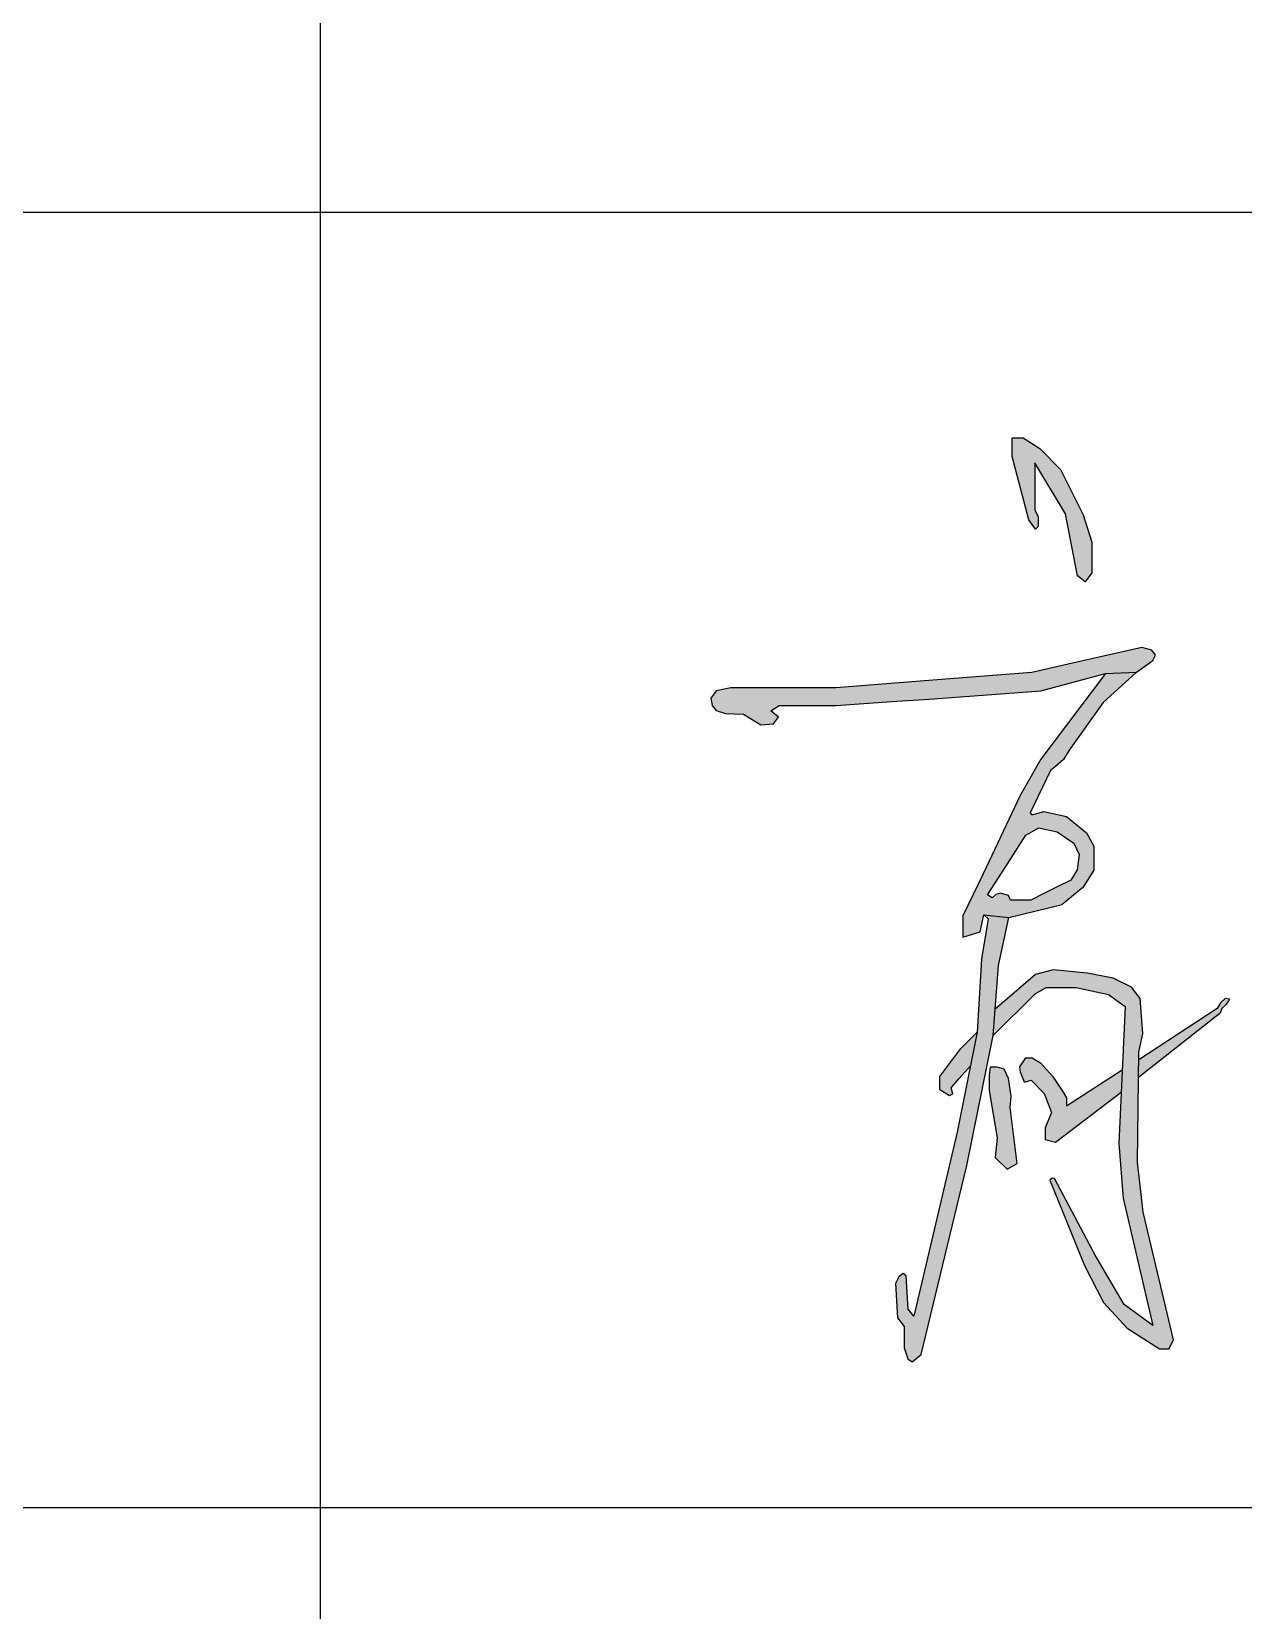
# Model space of a CAD drawing. Extents: x 1162612 to 1711260, y -157368 to 197905.
# Drawn here: x 1689918 to 1690947, y -133665 to -132325 of the extents above; entities that cross this region are included whole.
import ezdxf

# ---------------------------------------------------------------- set-up
doc = ezdxf.new("R2010")
doc.units = 0
doc.header["$LTSCALE"] = 1000
doc.header["$MEASUREMENT"] = 0
doc.layers.get('0').update_dxf_attribs({"linetype": 'CONTINUOUS'})
doc.layers.add('PUB_TITLE', color=4, linetype='CONTINUOUS')

msp = doc.modelspace()

# ---------------------------------------------------------------- hatches: boundary and pattern name
h = msp.add_hatch(color=256)
h.paths.add_polyline_path([(1690773.8, -132678.7), (1690759.9, -132669.5), (1690750.5, -132669.5), (1690750.5, -132685.3), (1690764.6, -132739.3), (1690770.3, -132747), (1690772.6, -132745), (1690772.6, -132741.9), (1690772.6, -132736.3), (1690769.6, -132730.9), (1690769.6, -132719.4), (1690769.6, -132690.8), (1690795.6, -132734.1), (1690806, -132786.8), (1690812.3, -132791.8), (1690818.2, -132784.3), (1690818.2, -132758.3), (1690810.7, -132735), (1690791.4, -132696.5)])
h.paths.add_polyline_path([(1690829.6, -132869.6), (1690855.9, -132868.5), (1690869.9, -132858.7), (1690872, -132854), (1690869.1, -132849.9), (1690860.6, -132847.5), (1690828, -132854.9), (1690801.7, -132860.9), (1690767, -132868.9), (1690697.5, -132874.3), (1690600.8, -132881.8), (1690511.7, -132881.8), (1690499.2, -132884.3), (1690494.6, -132890.7), (1690495.7, -132897), (1690499.1, -132901.1), (1690507, -132903.6), (1690522.3, -132904.3), (1690537.2, -132913.3), (1690547.9, -132912.5), (1690552.1, -132906.7), (1690545.5, -132901.5), (1690552.6, -132897), (1690601, -132897), (1690648.1, -132893.6), (1690679.9, -132891.4), (1690774.7, -132884.5)])
h.paths.add_polyline_path([(1690783, -132952.2), (1690787.1, -132948.7), (1690794.1, -132942.8), (1690798.7, -132934.8), (1690827.7, -132894.2), (1690855.9, -132868.5), (1690829.6, -132869.6), (1690774.9, -132942.5), (1690757.3, -132973.3), (1690725.7, -133039.7), (1690708.6, -133075.6), (1690708.6, -133093.6), (1690723.3, -133089.2), (1690726.4, -133074.5), (1690747.7, -133077), (1690792.8, -133065.9), (1690810.3, -133051.5), (1690819.9, -133036.7), (1690819.9, -133016.3), (1690813.5, -133005.1), (1690796.7, -132991.2), (1690777.4, -132986.8), (1690767.2, -132989.8), (1690765.8, -132987.9)])
h.paths.add_polyline_path([(1690773.1, -133000.7), (1690788.7, -133004.1), (1690802.9, -133013.8), (1690807.4, -133023.4), (1690805.5, -133036.5), (1690800.3, -133045.1), (1690789.1, -133050.7), (1690777.3, -133056.6), (1690766.2, -133062.2), (1690749, -133062.2), (1690747.4, -133058.1), (1690740.6, -133056.1), (1690736.5, -133057.5), (1690733.6, -133060.2), (1690729.6, -133057.6), (1690745, -133033.6), (1690762.1, -133006.9)], flags=16)
h.paths.add_polyline_path([(1690738.8, -133117.7), (1690747.7, -133077), (1690726.4, -133074.5), (1690730.1, -133078.1), (1690724.5, -133112.4), (1690720.8, -133174.4), (1690703.7, -133259.1), (1690667.1, -133415.4), (1690662.2, -133409.4), (1690660.5, -133381.1), (1690657.9, -133379.3), (1690654.1, -133381.9), (1690651.3, -133387.6), (1690653.2, -133416.9), (1690658.8, -133424.2), (1690658.8, -133442.2), (1690662, -133451.7), (1690665.6, -133454.2), (1690673.1, -133448), (1690712.1, -133287.4), (1690734.4, -133177)])
h.paths.add_polyline_path([(1690836.2, -133128.3), (1690814, -133124.3), (1690785.3, -133121.3), (1690770.3, -133125.4), (1690736, -133154.8), (1690734.4, -133177), (1690770.1, -133141.7), (1690779.2, -133136.3), (1690804.8, -133136.3), (1690832.1, -133142.2), (1690846.3, -133152.5), (1690841.1, -133268.9), (1690844.7, -133315.2), (1690869.9, -133423.3), (1690845.4, -133405.4), (1690820.9, -133363.7), (1690786.4, -133298.4), (1690784.3, -133298.2), (1690782.4, -133299.9), (1690811.9, -133372.3), (1690827.9, -133403.7), (1690848.1, -133425.5), (1690875.5, -133443.3), (1690883.4, -133443.3), (1690887.5, -133435.6), (1690861.5, -133327.1), (1690856.7, -133284.6), (1690858, -133191.3), (1690861.3, -133175.3), (1690859.1, -133145.8), (1690851.7, -133136)])
h.paths.add_polyline_path([(1690720.8, -133174.4), (1690706.9, -133188), (1690689.1, -133211.9), (1690689.1, -133222.9), (1690697.2, -133228), (1690700.2, -133226.7), (1690698.6, -133221.4), (1690705.2, -133214), (1690715.1, -133202.8)], flags=17)
h.paths.add_polyline_path([(1690843.1, -133225.1), (1690843.9, -133206.3), (1690796.7, -133236.9), (1690796.7, -133230.1), (1690793.6, -133225.3), (1690784.8, -133211.7), (1690774.5, -133200.4), (1690767.4, -133196.1), (1690762, -133196.1), (1690756.9, -133203.7), (1690757.4, -133208.3), (1690760.9, -133216.8), (1690766.6, -133214.9), (1690777.7, -133226.3), (1690783.9, -133242.6), (1690778.4, -133255.4), (1690778.4, -133265.3), (1690787.3, -133267.7)], flags=17)
h.paths.add_polyline_path([(1690748.8, -133238.1), (1690749.5, -133228.5), (1690747.3, -133213.6), (1690743.6, -133205.6), (1690737.6, -133203.9), (1690731.9, -133203.9), (1690730.8, -133210.8), (1690730.8, -133223.7), (1690737.6, -133264), (1690736.1, -133280.8), (1690746.1, -133290.5), (1690754.7, -133285.8)])
h.paths.add_polyline_path([(1690927.1, -133158.1), (1690928.3, -133154.3), (1690932.1, -133150.8), (1690934.8, -133146.3), (1690931.3, -133145.8), (1690927.2, -133149.5), (1690924.4, -133154.3), (1690857.9, -133197.8), (1690857.7, -133212.7)])
for color, points in [(250, [(1690773.8, -132678.7), (1690759.9, -132669.5), (1690750.5, -132669.5), (1690750.5, -132685.3), (1690764.6, -132739.3), (1690770.3, -132747), (1690772.6, -132745), (1690772.6, -132741.9), (1690772.6, -132736.3), (1690769.6, -132730.9), (1690769.6, -132719.4), (1690769.6, -132690.8), (1690795.6, -132734.1), (1690806, -132786.8), (1690812.3, -132791.8), (1690818.2, -132784.3), (1690818.2, -132758.3), (1690810.7, -132735), (1690791.4, -132696.5)]), (256, [(1690494.6, -132890.7), (1690495.7, -132897), (1690499.1, -132901.1), (1690507, -132903.6), (1690522.3, -132904.3), (1690537.2, -132913.3), (1690547.9, -132912.5), (1690552.1, -132906.7), (1690545.5, -132901.5), (1690552.6, -132897), (1690601, -132897), (1690648.1, -132893.6), (1690679.9, -132891.4), (1690774.7, -132884.5), (1690829.6, -132869.6), (1690855.9, -132868.5), (1690869.9, -132858.7), (1690872, -132854), (1690869.1, -132849.9), (1690860.6, -132847.5), (1690828, -132854.9), (1690801.7, -132860.9), (1690767, -132868.9), (1690697.5, -132874.3), (1690600.8, -132881.8), (1690511.7, -132881.8), (1690499.2, -132884.3)]), (256, [(1690857.9, -133197.8), (1690857.7, -133212.7), (1690927.1, -133158.1), (1690928.3, -133154.3), (1690932.1, -133150.8), (1690934.8, -133146.3), (1690931.3, -133145.8), (1690927.2, -133149.5), (1690924.4, -133154.3)])]:
    msp.add_hatch(color=color).paths.add_polyline_path(points)
h = msp.add_hatch(color=250)
h.paths.add_polyline_path([(1690679.9, -132891.4), (1690774.7, -132884.5), (1690829.6, -132869.6), (1690855.9, -132868.5), (1690869.9, -132858.7), (1690872, -132854), (1690869.1, -132849.9), (1690860.6, -132847.5), (1690828, -132854.9), (1690801.7, -132860.9), (1690767, -132868.9), (1690697.5, -132874.3), (1690600.8, -132881.8), (1690511.7, -132881.8), (1690499.2, -132884.3), (1690494.6, -132890.7), (1690495.7, -132897), (1690499.1, -132901.1), (1690507, -132903.6), (1690522.3, -132904.3), (1690537.2, -132913.3), (1690547.9, -132912.5), (1690552.1, -132906.7), (1690545.5, -132901.5), (1690552.6, -132897), (1690601, -132897), (1690648.1, -132893.6)])
h.paths.add_polyline_path([(1690827.7, -132894.2), (1690855.9, -132868.5), (1690829.6, -132869.6), (1690774.9, -132942.5), (1690757.3, -132973.3), (1690725.7, -133039.7), (1690708.6, -133075.6), (1690708.6, -133093.6), (1690723.3, -133089.2), (1690726.4, -133074.5), (1690747.7, -133077), (1690792.8, -133065.9), (1690810.3, -133051.5), (1690819.9, -133036.7), (1690819.9, -133016.3), (1690813.5, -133005.1), (1690796.7, -132991.2), (1690777.4, -132986.8), (1690767.2, -132989.8), (1690765.8, -132987.9), (1690783, -132952.2), (1690787.1, -132948.7), (1690794.1, -132942.8), (1690798.7, -132934.8)])
h.paths.add_polyline_path([(1690788.7, -133004.1), (1690802.9, -133013.8), (1690807.4, -133023.4), (1690805.5, -133036.5), (1690800.3, -133045.1), (1690789.1, -133050.7), (1690777.3, -133056.6), (1690766.2, -133062.2), (1690749, -133062.2), (1690747.4, -133058.1), (1690740.6, -133056.1), (1690736.5, -133057.5), (1690733.6, -133060.2), (1690729.6, -133057.6), (1690745, -133033.6), (1690762.1, -133006.9), (1690773.1, -133000.7)], flags=16)
h.paths.add_polyline_path([(1690747.7, -133077), (1690726.4, -133074.5), (1690730.1, -133078.1), (1690724.5, -133112.4), (1690720.8, -133174.4), (1690703.7, -133259.1), (1690667.1, -133415.4), (1690662.2, -133409.4), (1690660.5, -133381.1), (1690657.9, -133379.3), (1690654.1, -133381.9), (1690651.3, -133387.6), (1690653.2, -133416.9), (1690658.8, -133424.2), (1690658.8, -133442.2), (1690662, -133451.7), (1690665.6, -133454.2), (1690673.1, -133448), (1690712.1, -133287.4), (1690734.4, -133177), (1690738.8, -133117.7)])
h.paths.add_polyline_path([(1690720.8, -133174.4), (1690706.9, -133188), (1690689.1, -133211.9), (1690689.1, -133222.9), (1690697.2, -133228), (1690700.2, -133226.7), (1690698.6, -133221.4), (1690705.2, -133214), (1690715.1, -133202.8)], flags=17)
h.paths.add_polyline_path([(1690836.2, -133128.3), (1690814, -133124.3), (1690785.3, -133121.3), (1690770.3, -133125.4), (1690736, -133154.8), (1690734.4, -133177), (1690770.1, -133141.7), (1690779.2, -133136.3), (1690804.8, -133136.3), (1690832.1, -133142.2), (1690846.3, -133152.5), (1690841.1, -133268.9), (1690844.7, -133315.2), (1690869.9, -133423.3), (1690845.4, -133405.4), (1690820.9, -133363.7), (1690786.4, -133298.4), (1690784.3, -133298.2), (1690782.4, -133299.9), (1690811.9, -133372.3), (1690827.9, -133403.7), (1690848.1, -133425.5), (1690875.5, -133443.3), (1690883.4, -133443.3), (1690887.5, -133435.6), (1690861.5, -133327.1), (1690856.7, -133284.6), (1690858, -133191.3), (1690861.3, -133175.3), (1690859.1, -133145.8), (1690851.7, -133136)])
h.paths.add_polyline_path([(1690793.6, -133225.3), (1690784.8, -133211.7), (1690774.5, -133200.4), (1690767.4, -133196.1), (1690762, -133196.1), (1690756.9, -133203.7), (1690757.4, -133208.3), (1690760.9, -133216.8), (1690766.6, -133214.9), (1690777.7, -133226.3), (1690783.9, -133242.6), (1690778.4, -133255.4), (1690778.4, -133265.3), (1690787.3, -133267.7), (1690843.1, -133225.1), (1690843.9, -133206.3), (1690796.7, -133236.9), (1690796.7, -133230.1)], flags=17)
h.paths.add_polyline_path([(1690927.1, -133158.1), (1690928.3, -133154.3), (1690932.1, -133150.8), (1690934.8, -133146.3), (1690931.3, -133145.8), (1690927.2, -133149.5), (1690924.4, -133154.3), (1690857.9, -133197.8), (1690857.7, -133212.7)])
h.paths.add_polyline_path([(1690749.5, -133228.5), (1690747.3, -133213.6), (1690743.6, -133205.6), (1690737.6, -133203.9), (1690731.9, -133203.9), (1690730.8, -133210.8), (1690730.8, -133223.7), (1690737.6, -133264), (1690736.1, -133280.8), (1690746.1, -133290.5), (1690754.7, -133285.8), (1690748.8, -133238.1)])
h = msp.add_hatch(color=256)
h.paths.add_polyline_path([(1690765.8, -132987.9), (1690783, -132952.2), (1690787.1, -132948.7), (1690794.1, -132942.8), (1690798.7, -132934.8), (1690827.7, -132894.2), (1690855.9, -132868.5), (1690829.6, -132869.6), (1690774.9, -132942.5), (1690757.3, -132973.3), (1690725.7, -133039.7), (1690708.6, -133075.6), (1690708.6, -133093.6), (1690723.3, -133089.2), (1690726.4, -133074.5), (1690747.7, -133077), (1690792.8, -133065.9), (1690810.3, -133051.5), (1690819.9, -133036.7), (1690819.9, -133016.3), (1690813.5, -133005.1), (1690796.7, -132991.2), (1690777.4, -132986.8), (1690767.2, -132989.8)])
h.paths.add_polyline_path([(1690773.1, -133000.7), (1690788.7, -133004.1), (1690802.9, -133013.8), (1690807.4, -133023.4), (1690805.5, -133036.5), (1690800.3, -133045.1), (1690789.1, -133050.7), (1690777.3, -133056.6), (1690766.2, -133062.2), (1690749, -133062.2), (1690747.4, -133058.1), (1690740.6, -133056.1), (1690736.5, -133057.5), (1690733.6, -133060.2), (1690729.6, -133057.6), (1690745, -133033.6), (1690762.1, -133006.9)], flags=16)
h.paths.add_polyline_path([(1690747.7, -133077), (1690726.4, -133074.5), (1690730.1, -133078.1), (1690724.5, -133112.4), (1690720.8, -133174.4), (1690703.7, -133259.1), (1690667.1, -133415.4), (1690662.2, -133409.4), (1690660.5, -133381.1), (1690657.9, -133379.3), (1690654.1, -133381.9), (1690651.3, -133387.6), (1690653.2, -133416.9), (1690658.8, -133424.2), (1690658.8, -133442.2), (1690662, -133451.7), (1690665.6, -133454.2), (1690673.1, -133448), (1690712.1, -133287.4), (1690734.4, -133177), (1690738.8, -133117.7)])
h.paths.add_polyline_path([(1690770.1, -133141.7), (1690779.2, -133136.3), (1690804.8, -133136.3), (1690832.1, -133142.2), (1690846.3, -133152.5), (1690841.1, -133268.9), (1690844.7, -133315.2), (1690869.9, -133423.3), (1690845.4, -133405.4), (1690820.9, -133363.7), (1690786.4, -133298.4), (1690784.3, -133298.2), (1690782.4, -133299.9), (1690811.9, -133372.3), (1690827.9, -133403.7), (1690848.1, -133425.5), (1690875.5, -133443.3), (1690883.4, -133443.3), (1690887.5, -133435.6), (1690861.5, -133327.1), (1690856.7, -133284.6), (1690858, -133191.3), (1690861.3, -133175.3), (1690859.1, -133145.8), (1690851.7, -133136), (1690836.2, -133128.3), (1690814, -133124.3), (1690785.3, -133121.3), (1690770.3, -133125.4), (1690736, -133154.8), (1690734.4, -133177)])
h.paths.add_polyline_path([(1690720.8, -133174.4), (1690706.9, -133188), (1690689.1, -133211.9), (1690689.1, -133222.9), (1690697.2, -133228), (1690700.2, -133226.7), (1690698.6, -133221.4), (1690705.2, -133214), (1690715.1, -133202.8)], flags=17)
h.paths.add_polyline_path([(1690748.8, -133238.1), (1690749.5, -133228.5), (1690747.3, -133213.6), (1690743.6, -133205.6), (1690737.6, -133203.9), (1690731.9, -133203.9), (1690730.8, -133210.8), (1690730.8, -133223.7), (1690737.6, -133264), (1690736.1, -133280.8), (1690746.1, -133290.5), (1690754.7, -133285.8)])
h.paths.add_polyline_path([(1690843.1, -133225.1), (1690843.9, -133206.3), (1690796.7, -133236.9), (1690796.7, -133230.1), (1690793.6, -133225.3), (1690784.8, -133211.7), (1690774.5, -133200.4), (1690767.4, -133196.1), (1690762, -133196.1), (1690756.9, -133203.7), (1690757.4, -133208.3), (1690760.9, -133216.8), (1690766.6, -133214.9), (1690777.7, -133226.3), (1690783.9, -133242.6), (1690778.4, -133255.4), (1690778.4, -133265.3), (1690787.3, -133267.7)], flags=17)

# ---------------------------------------------------------------- linework, layer by layer
for p, q in [((1690750.5, -132685.3), (1690750.5, -132669.5)), ((1690750.5, -132669.5), (1690759.9, -132669.5)), ((1690759.9, -132669.5), (1690773.8, -132678.7)), ((1690773.8, -132678.7), (1690791.4, -132696.5)), ((1690764.6, -132739.3), (1690750.5, -132685.3)), ((1690795.6, -132734.1), (1690769.6, -132690.8)), ((1690769.6, -132690.8), (1690769.6, -132719.4)), ((1690791.4, -132696.5), (1690810.7, -132735)), ((1690769.6, -132719.4), (1690769.6, -132730.9)), ((1690769.6, -132730.9), (1690772.6, -132736.3)), ((1690770.3, -132747), (1690764.6, -132739.3)), ((1690772.6, -132745), (1690770.3, -132747)), ((1690772.6, -132736.3), (1690772.6, -132741.9)), ((1690772.6, -132741.9), (1690772.6, -132745)), ((1690806, -132786.8), (1690795.6, -132734.1)), ((1690810.7, -132735), (1690818.2, -132758.3)), ((1690818.2, -132758.3), (1690818.2, -132784.3)), ((1690818.2, -132784.3), (1690812.3, -132791.8)), ((1690812.3, -132791.8), (1690806, -132786.8)), ((1690860.6, -132847.5), (1690828, -132854.9)), ((1690869.1, -132849.9), (1690860.6, -132847.5)), ((1690872, -132854), (1690869.1, -132849.9)), ((1690801.7, -132860.9), (1690767, -132868.9)), ((1690828, -132854.9), (1690801.7, -132860.9)), ((1690855.9, -132868.5), (1690869.9, -132858.7)), ((1690869.9, -132858.7), (1690872, -132854)), ((1690697.5, -132874.3), (1690600.8, -132881.8)), ((1690767, -132868.9), (1690697.5, -132874.3)), ((1690774.7, -132884.5), (1690829.6, -132869.6)), ((1690829.6, -132869.6), (1690774.9, -132942.5)), ((1690855.9, -132868.5), (1690827.7, -132894.2)), ((1690829.6, -132869.6), (1690855.9, -132868.5)), ((1690499.2, -132884.3), (1690494.6, -132890.7)), ((1690494.6, -132890.7), (1690495.7, -132897)), ((1690511.7, -132881.8), (1690499.2, -132884.3)), ((1690600.8, -132881.8), (1690511.7, -132881.8)), ((1690601, -132897), (1690648.1, -132893.6)), ((1690648.1, -132893.6), (1690679.9, -132891.4)), ((1690679.9, -132891.4), (1690774.7, -132884.5)), ((1690495.7, -132897), (1690499.1, -132901.1)), ((1690499.1, -132901.1), (1690507, -132903.6)), ((1690507, -132903.6), (1690522.3, -132904.3)), ((1690522.3, -132904.3), (1690537.2, -132913.3)), ((1690545.5, -132901.5), (1690552.6, -132897)), ((1690552.1, -132906.7), (1690545.5, -132901.5)), ((1690547.9, -132912.5), (1690552.1, -132906.7)), ((1690552.6, -132897), (1690601, -132897)), ((1690827.7, -132894.2), (1690798.7, -132934.8)), ((1690537.2, -132913.3), (1690547.9, -132912.5)), ((1690774.9, -132942.5), (1690757.3, -132973.3)), ((1690794.1, -132942.8), (1690787.1, -132948.7)), ((1690798.7, -132934.8), (1690794.1, -132942.8)), ((1690783, -132952.2), (1690765.8, -132987.9)), ((1690787.1, -132948.7), (1690783, -132952.2)), ((1690757.3, -132973.3), (1690725.7, -133039.7)), ((1690767.2, -132989.8), (1690777.4, -132986.8)), ((1690777.4, -132986.8), (1690796.7, -132991.2)), ((1690762.1, -133006.9), (1690773.1, -133000.7)), ((1690765.8, -132987.9), (1690767.2, -132989.8)), ((1690773.1, -133000.7), (1690788.7, -133004.1)), ((1690796.7, -132991.2), (1690813.5, -133005.1)), ((1690745, -133033.6), (1690762.1, -133006.9)), ((1690788.7, -133004.1), (1690802.9, -133013.8)), ((1690802.9, -133013.8), (1690807.4, -133023.4)), ((1690813.5, -133005.1), (1690819.9, -133016.3)), ((1690807.4, -133023.4), (1690805.5, -133036.5)), ((1690819.9, -133016.3), (1690819.9, -133036.7)), ((1690725.7, -133039.7), (1690708.6, -133075.6)), ((1690729.6, -133057.6), (1690745, -133033.6)), ((1690805.5, -133036.5), (1690800.3, -133045.1)), ((1690819.9, -133036.7), (1690810.3, -133051.5)), ((1690789.1, -133050.7), (1690777.3, -133056.6)), ((1690800.3, -133045.1), (1690789.1, -133050.7)), ((1690810.3, -133051.5), (1690792.8, -133065.9)), ((1690733.6, -133060.2), (1690729.6, -133057.6)), ((1690736.5, -133057.5), (1690733.6, -133060.2)), ((1690740.6, -133056.1), (1690736.5, -133057.5)), ((1690747.4, -133058.1), (1690740.6, -133056.1)), ((1690749, -133062.2), (1690747.4, -133058.1)), ((1690747.7, -133077), (1690792.8, -133065.9)), ((1690766.2, -133062.2), (1690749, -133062.2)), ((1690777.3, -133056.6), (1690766.2, -133062.2)), ((1690708.6, -133075.6), (1690708.6, -133093.6)), ((1690723.3, -133089.2), (1690726.4, -133074.5)), ((1690730.1, -133078.1), (1690724.5, -133112.4)), ((1690726.4, -133074.5), (1690747.7, -133077)), ((1690726.4, -133074.5), (1690730.1, -133078.1)), ((1690738.8, -133117.7), (1690747.7, -133077)), ((1690708.6, -133093.6), (1690723.3, -133089.2)), ((1690724.5, -133112.4), (1690720.8, -133174.4)), ((1690734.4, -133177), (1690738.8, -133117.7)), ((1690785.3, -133121.3), (1690770.3, -133125.4)), ((1690814, -133124.3), (1690785.3, -133121.3)), ((1690770.3, -133125.4), (1690736, -133154.8)), ((1690836.2, -133128.3), (1690814, -133124.3)), ((1690851.7, -133136), (1690836.2, -133128.3)), ((1690734.4, -133177), (1690770.1, -133141.7)), ((1690770.1, -133141.7), (1690779.2, -133136.3)), ((1690779.2, -133136.3), (1690804.8, -133136.3)), ((1690804.8, -133136.3), (1690832.1, -133142.2)), ((1690832.1, -133142.2), (1690846.3, -133152.5)), ((1690859.1, -133145.8), (1690851.7, -133136)), ((1690861.3, -133175.3), (1690859.1, -133145.8)), ((1690931.3, -133145.8), (1690927.2, -133149.5)), ((1690934.8, -133146.3), (1690931.3, -133145.8)), ((1690934.8, -133146.3), (1690932.1, -133150.8)), ((1690846.3, -133152.5), (1690841.1, -133268.9)), ((1690927.1, -133158.1), (1690857.7, -133212.7)), ((1690924.4, -133154.3), (1690857.9, -133197.8)), ((1690927.2, -133149.5), (1690924.4, -133154.3)), ((1690928.3, -133154.3), (1690927.1, -133158.1)), ((1690932.1, -133150.8), (1690928.3, -133154.3)), ((1690720.8, -133174.4), (1690703.7, -133259.1)), ((1690706.9, -133188), (1690720.8, -133174.4)), ((1690858, -133191.3), (1690861.3, -133175.3)), ((1690689.1, -133211.9), (1690706.9, -133188)), ((1690712.1, -133287.4), (1690734.4, -133177)), ((1690756.9, -133203.7), (1690762, -133196.1)), ((1690762, -133196.1), (1690767.4, -133196.1)), ((1690767.4, -133196.1), (1690774.5, -133200.4)), ((1690774.5, -133200.4), (1690784.8, -133211.7)), ((1690856.7, -133284.6), (1690858, -133191.3)), ((1690689.1, -133222.9), (1690689.1, -133211.9)), ((1690698.6, -133221.4), (1690705.2, -133214)), ((1690705.2, -133214), (1690715.1, -133202.8)), ((1690731.9, -133203.9), (1690730.8, -133210.8)), ((1690730.8, -133210.8), (1690730.8, -133223.7)), ((1690737.6, -133203.9), (1690731.9, -133203.9)), ((1690743.6, -133205.6), (1690737.6, -133203.9)), ((1690747.3, -133213.6), (1690743.6, -133205.6)), ((1690749.5, -133228.5), (1690747.3, -133213.6)), ((1690757.4, -133208.3), (1690756.9, -133203.7)), ((1690760.9, -133216.8), (1690757.4, -133208.3)), ((1690760.9, -133216.8), (1690766.6, -133214.9)), ((1690766.6, -133214.9), (1690777.7, -133226.3)), ((1690784.8, -133211.7), (1690793.6, -133225.3)), ((1690796.7, -133236.9), (1690843.9, -133206.3)), ((1690689.1, -133222.9), (1690697.2, -133228)), ((1690697.2, -133228), (1690700.2, -133226.7)), ((1690700.2, -133226.7), (1690698.6, -133221.4)), ((1690730.8, -133223.7), (1690737.6, -133264)), ((1690748.8, -133238.1), (1690749.5, -133228.5)), ((1690777.7, -133226.3), (1690783.9, -133242.6)), ((1690787.3, -133267.7), (1690843.1, -133225.1)), ((1690793.6, -133225.3), (1690796.7, -133230.1)), ((1690754.7, -133285.8), (1690748.8, -133238.1)), ((1690796.7, -133230.1), (1690796.7, -133236.9)), ((1690783.9, -133242.6), (1690778.4, -133255.4)), ((1690778.4, -133255.4), (1690778.4, -133265.3)), ((1690703.7, -133259.1), (1690667.1, -133415.4)), ((1690737.6, -133264), (1690736.1, -133280.8)), ((1690778.4, -133265.3), (1690787.3, -133267.7)), ((1690841.1, -133268.9), (1690844.7, -133315.2)), ((1690736.1, -133280.8), (1690746.1, -133290.5)), ((1690673.1, -133448), (1690712.1, -133287.4)), ((1690746.1, -133290.5), (1690754.7, -133285.8)), ((1690861.5, -133327.1), (1690856.7, -133284.6)), ((1690784.3, -133298.2), (1690782.4, -133299.9)), ((1690782.4, -133299.9), (1690811.9, -133372.3)), ((1690786.4, -133298.4), (1690784.3, -133298.2)), ((1690820.9, -133363.7), (1690786.4, -133298.4)), ((1690844.7, -133315.2), (1690869.9, -133423.3)), ((1690887.5, -133435.6), (1690861.5, -133327.1)), ((1690811.9, -133372.3), (1690827.9, -133403.7)), ((1690845.4, -133405.4), (1690820.9, -133363.7)), ((1690654.1, -133381.9), (1690651.3, -133387.6)), ((1690651.3, -133387.6), (1690653.2, -133416.9)), ((1690657.9, -133379.3), (1690654.1, -133381.9)), ((1690660.5, -133381.1), (1690657.9, -133379.3)), ((1690662.2, -133409.4), (1690660.5, -133381.1)), ((1690667.1, -133415.4), (1690662.2, -133409.4)), ((1690827.9, -133403.7), (1690848.1, -133425.5)), ((1690869.9, -133423.3), (1690845.4, -133405.4)), ((1690653.2, -133416.9), (1690658.8, -133424.2)), ((1690658.8, -133424.2), (1690658.8, -133442.2)), ((1690848.1, -133425.5), (1690875.5, -133443.3)), ((1690658.8, -133442.2), (1690662, -133451.7)), ((1690875.5, -133443.3), (1690883.4, -133443.3)), ((1690883.4, -133443.3), (1690887.5, -133435.6)), ((1690662, -133451.7), (1690665.6, -133454.2)), ((1690665.6, -133454.2), (1690673.1, -133448))]:
    msp.add_line(p, q)
at = {"layer": 'PUB_TITLE', "color": 4}
for p, q in [((1690163.3, -137977.8), (1690163.3, -130277.8)), ((1686093.3, -132477.8), (1692143.3, -132477.8)), ((1686093.3, -133577.8), (1692143.3, -133577.8))]:
    msp.add_line(p, q, dxfattribs=at)

doc.saveas('drawing.dxf')
